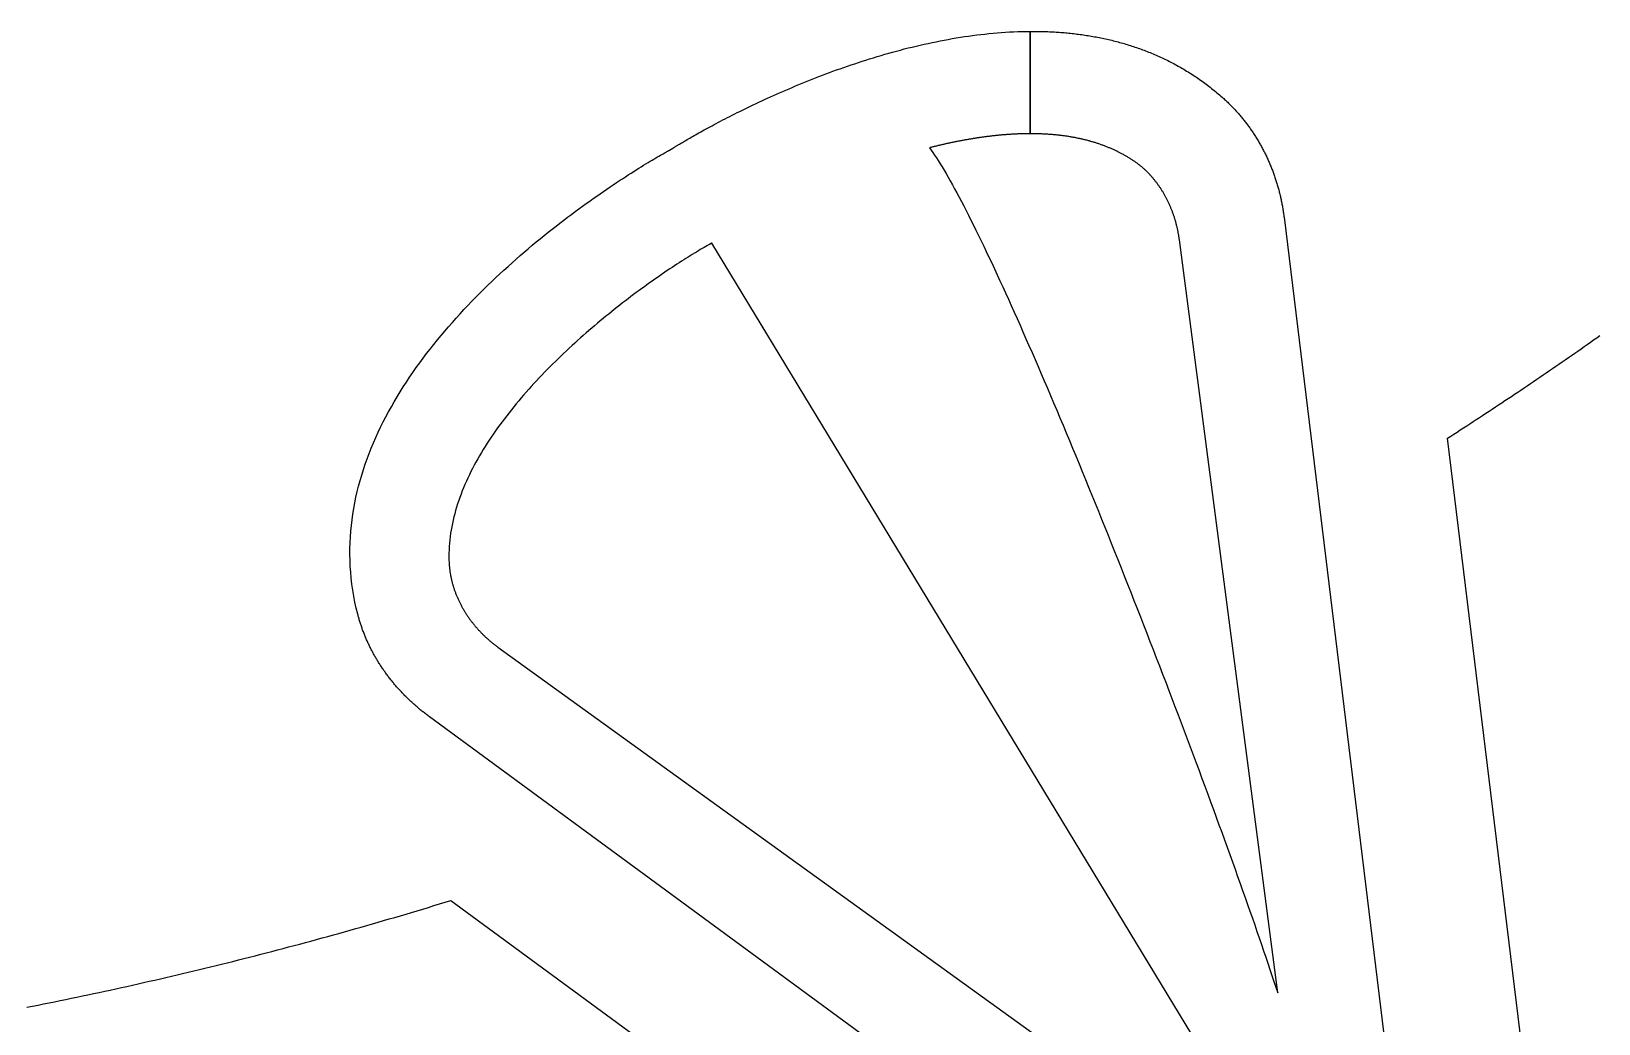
# Model space of a CAD drawing. Extents: x 5 to 105, y 2 to 136.
# Drawn here: x 62.43 to 77.66, y 12.32 to 21.96 of the extents above; entities that cross this region are included whole.
import ezdxf

# ---------------------------------------------------------------- set-up
doc = ezdxf.new("R2010")
doc.units = 0
doc.layers.get('0').update_dxf_attribs({"linetype": 'CONTINUOUS'})

msp = doc.modelspace()

# ---------------------------------------------------------------- linework, layer by layer
at = {"color": 7}
for points in [[(72.1338, 21.9584), (72.1338, 20.9639)], [(72.1338, 20.9639), (72.1338, 21.9584)], [(74.6005, 20.1521), (76.0691, 8.1224), (66.2986, 15.2993)], [(66.9629, 15.9766), (74.8443, 10.2889), (74.8373, 10.3441), (69.0414, 19.9012)], [(69.0344, 19.8972), (69.0344, 19.897)], [(74.54, 12.6171), (73.5843, 19.9318)], [(77.5604, 6.77), (76.1887, 18.0059)], [(66.5053, 13.5145), (76.5177, 6.16)]]:
    msp.add_lwpolyline(points, dxfattribs=at)
for points in [[(68.6679, 20.8263, 0), (68.6688, 20.8269, 0), (68.6704, 20.8278, 0), (68.6725, 20.8292, 0), (68.6753, 20.831, 0), (68.6787, 20.8331, 0), (68.6828, 20.8356, 0), (68.6874, 20.8385, 0), (68.6927, 20.8417, 0), (68.6985, 20.8453, 0), (68.705, 20.8492, 0), (68.712, 20.8535, 0), (68.7196, 20.8581, 0), (68.7278, 20.863, 0), (68.7366, 20.8683, 0), (68.7459, 20.8739, 0), (68.7559, 20.8798, 0), (68.7663, 20.886, 0), (68.7773, 20.8924, 0), (68.7889, 20.8992, 0), (68.801, 20.9063, 0), (68.8137, 20.9136, 0), (68.8269, 20.9213, 0), (68.8406, 20.9291, 0), (68.8548, 20.9373, 0), (68.8695, 20.9457, 0), (68.8848, 20.9543, 0), (68.9006, 20.9632, 0), (68.9168, 20.9723, 0), (68.9336, 20.9816, 0), (68.9508, 20.9912, 0), (68.9686, 21.0009, 0), (68.9868, 21.0109, 0), (69.0055, 21.0211, 0), (69.0247, 21.0315, 0), (69.0443, 21.042, 0), (69.0644, 21.0528, 0), (69.0849, 21.0637, 0), (69.1059, 21.0748, 0), (69.1273, 21.086, 0), (69.1492, 21.0974, 0), (69.1715, 21.109, 0), (69.1942, 21.1207, 0), (69.2174, 21.1325, 0), (69.241, 21.1444, 0), (69.2649, 21.1565, 0), (69.2893, 21.1687, 0), (69.3141, 21.1811, 0), (69.3393, 21.1935, 0), (69.3649, 21.206, 0), (69.3908, 21.2186, 0), (69.4172, 21.2313, 0), (69.4439, 21.2441, 0), (69.471, 21.2569, 0), (69.4984, 21.2698, 0), (69.5263, 21.2828, 0), (69.5544, 21.2958, 0), (69.5829, 21.3089, 0), (69.6118, 21.322, 0), (69.641, 21.3352, 0), (69.6705, 21.3483, 0), (69.7004, 21.3615, 0), (69.7306, 21.3748, 0), (69.7611, 21.388, 0), (69.7919, 21.4012, 0), (69.823, 21.4144, 0), (69.8544, 21.4276, 0), (69.8861, 21.4408, 0), (69.9182, 21.454, 0), (69.9504, 21.4671, 0), (69.983, 21.4802, 0), (70.0159, 21.4933, 0), (70.049, 21.5063, 0), (70.0824, 21.5192, 0), (70.116, 21.5321, 0), (70.1499, 21.545, 0), (70.1841, 21.5577, 0), (70.2185, 21.5704, 0), (70.2531, 21.583, 0), (70.288, 21.5954, 0), (70.3231, 21.6078, 0), (70.3584, 21.6201, 0), (70.3939, 21.6323, 0), (70.4297, 21.6443, 0), (70.4656, 21.6562, 0), (70.5018, 21.668, 0), (70.5382, 21.6797, 0), (70.5747, 21.6912, 0), (70.6115, 21.7025, 0), (70.6484, 21.7137, 0), (70.6855, 21.7247, 0), (70.7227, 21.7356, 0), (70.7602, 21.7463, 0), (70.7977, 21.7568, 0), (70.8355, 21.7671, 0), (70.8734, 21.7772, 0), (70.9114, 21.7871, 0), (70.9496, 21.7968, 0), (70.9879, 21.8063, 0), (71.0264, 21.8155, 0), (71.0649, 21.8245, 0), (71.1036, 21.8333, 0), (71.1424, 21.8419, 0), (71.1813, 21.8502, 0), (71.2203, 21.8582, 0), (71.2594, 21.866, 0), (71.2986, 21.8735, 0), (71.3379, 21.8808, 0), (71.3773, 21.8878, 0), (71.4167, 21.8944, 0), (71.4562, 21.9008, 0), (71.4958, 21.9069, 0), (71.5355, 21.9127, 0), (71.5752, 21.9182, 0), (71.6149, 21.9233, 0), (71.6547, 21.9282, 0), (71.6945, 21.9327, 0), (71.7344, 21.9368, 0), (71.7743, 21.9406, 0), (71.8142, 21.9441, 0), (71.8541, 21.9472, 0), (71.8941, 21.9499, 0), (71.9341, 21.9523, 0), (71.974, 21.9543, 0), (72.014, 21.9559, 0), (72.0539, 21.9572, 0), (72.0939, 21.958, 0), (72.1338, 21.9584, 0)], [(72.1338, 21.9584, 0), (72.1496, 21.9585, 0), (72.1654, 21.9585, 0), (72.1812, 21.9584, 0), (72.1969, 21.9583, 0), (72.2127, 21.9581, 0), (72.2285, 21.9578, 0), (72.2443, 21.9575, 0), (72.26, 21.9571, 0), (72.2758, 21.9566, 0), (72.2915, 21.9561, 0), (72.3073, 21.9555, 0), (72.323, 21.9548, 0), (72.3387, 21.9541, 0), (72.3544, 21.9533, 0), (72.3701, 21.9524, 0), (72.3858, 21.9515, 0), (72.4015, 21.9505, 0), (72.4172, 21.9494, 0), (72.4329, 21.9482, 0), (72.4485, 21.947, 0), (72.4642, 21.9457, 0), (72.4798, 21.9443, 0), (72.4955, 21.9429, 0), (72.5111, 21.9413, 0), (72.5267, 21.9397, 0), (72.5423, 21.9381, 0), (72.5579, 21.9363, 0), (72.5735, 21.9345, 0), (72.589, 21.9326, 0), (72.6046, 21.9307, 0), (72.6201, 21.9286, 0), (72.6356, 21.9265, 0), (72.6511, 21.9243, 0), (72.6666, 21.922, 0), (72.6821, 21.9197, 0), (72.6975, 21.9173, 0), (72.713, 21.9147, 0), (72.7284, 21.9122, 0), (72.7438, 21.9095, 0), (72.7592, 21.9068, 0), (72.7746, 21.9039, 0), (72.79, 21.901, 0), (72.8053, 21.898, 0), (72.8207, 21.895, 0), (72.836, 21.8918, 0), (72.8513, 21.8886, 0), (72.8665, 21.8853, 0), (72.8818, 21.8819, 0), (72.897, 21.8784, 0), (72.9123, 21.8749, 0), (72.9275, 21.8712, 0), (72.9426, 21.8675, 0), (72.9578, 21.8637, 0), (72.9729, 21.8598, 0), (72.988, 21.8558, 0), (73.0031, 21.8517, 0), (73.0182, 21.8476, 0), (73.0333, 21.8433, 0), (73.0483, 21.839, 0), (73.0633, 21.8346, 0), (73.0783, 21.8301, 0), (73.0932, 21.8255, 0), (73.1082, 21.8208, 0), (73.1231, 21.816, 0), (73.138, 21.8111, 0), (73.1528, 21.8062, 0), (73.1676, 21.8012, 0), (73.1825, 21.796, 0), (73.1972, 21.7908, 0), (73.212, 21.7855, 0), (73.2267, 21.7801, 0), (73.2414, 21.7746, 0), (73.2561, 21.769, 0), (73.2708, 21.7633, 0), (73.2854, 21.7575, 0), (73.3, 21.7517, 0), (73.3146, 21.7457, 0), (73.3291, 21.7396, 0), (73.3436, 21.7335, 0), (73.3581, 21.7272, 0), (73.3725, 21.7209, 0), (73.387, 21.7144, 0), (73.4013, 21.7079, 0), (73.4157, 21.7013, 0), (73.43, 21.6945, 0), (73.4443, 21.6877, 0), (73.4586, 21.6808, 0), (73.4728, 21.6737, 0), (73.487, 21.6666, 0), (73.5012, 21.6594, 0), (73.5153, 21.6521, 0), (73.5294, 21.6446, 0), (73.5435, 21.6371, 0), (73.5575, 21.6295, 0), (73.5715, 21.6217, 0), (73.5855, 21.6139, 0), (73.5994, 21.606, 0), (73.6133, 21.5979, 0), (73.6272, 21.5898, 0), (73.641, 21.5816, 0), (73.6548, 21.5732, 0), (73.6686, 21.5648, 0), (73.6823, 21.5562, 0), (73.696, 21.5476, 0), (73.7096, 21.5388, 0), (73.7232, 21.5299, 0), (73.7368, 21.5209, 0), (73.7503, 21.5119, 0), (73.7638, 21.5027, 0), (73.7773, 21.4934, 0), (73.7907, 21.484, 0), (73.804, 21.4744, 0), (73.8174, 21.4648, 0), (73.8307, 21.4551, 0), (73.8439, 21.4453, 0), (73.8571, 21.4353, 0), (73.8703, 21.4252, 0), (73.8834, 21.4151, 0), (73.8965, 21.4048, 0), (73.9095, 21.3944, 0), (73.9225, 21.3839, 0), (73.9355, 21.3733, 0), (73.9484, 21.3625, 0), (73.9613, 21.3517, 0), (73.9741, 21.3407, 0), (73.9869, 21.3297, 0), (73.9996, 21.3185, 0)], [(73.9996, 21.3185, 0), (74.0074, 21.3115, 0), (74.0152, 21.3046, 0), (74.0229, 21.2975, 0), (74.0306, 21.2904, 0), (74.0382, 21.2833, 0), (74.0458, 21.2761, 0), (74.0533, 21.2689, 0), (74.0608, 21.2617, 0), (74.0683, 21.2544, 0), (74.0757, 21.247, 0), (74.0831, 21.2396, 0), (74.0904, 21.2322, 0), (74.0976, 21.2247, 0), (74.1049, 21.2172, 0), (74.112, 21.2097, 0), (74.1192, 21.2021, 0), (74.1263, 21.1944, 0), (74.1333, 21.1868, 0), (74.1403, 21.1791, 0), (74.1473, 21.1713, 0), (74.1542, 21.1635, 0), (74.161, 21.1556, 0), (74.1678, 21.1478, 0), (74.1746, 21.1398, 0), (74.1813, 21.1319, 0), (74.188, 21.1239, 0), (74.1946, 21.1158, 0), (74.2012, 21.1078, 0), (74.2077, 21.0996, 0), (74.2142, 21.0915, 0), (74.2206, 21.0833, 0), (74.227, 21.0751, 0), (74.2334, 21.0668, 0), (74.2397, 21.0585, 0), (74.2459, 21.0501, 0), (74.2521, 21.0418, 0), (74.2583, 21.0333, 0), (74.2644, 21.0249, 0), (74.2704, 21.0164, 0), (74.2764, 21.0079, 0), (74.2824, 20.9993, 0), (74.2883, 20.9907, 0), (74.2941, 20.9821, 0), (74.3, 20.9734, 0), (74.3057, 20.9647, 0), (74.3114, 20.9559, 0), (74.3171, 20.9472, 0), (74.3227, 20.9383, 0), (74.3283, 20.9295, 0), (74.3338, 20.9206, 0), (74.3392, 20.9117, 0), (74.3447, 20.9027, 0), (74.35, 20.8938, 0), (74.3553, 20.8848, 0), (74.3606, 20.8757, 0), (74.3658, 20.8666, 0), (74.371, 20.8575, 0), (74.3761, 20.8484, 0), (74.3812, 20.8392, 0), (74.3862, 20.83, 0), (74.3911, 20.8207, 0), (74.396, 20.8115, 0), (74.4009, 20.8022, 0), (74.4057, 20.7928, 0), (74.4105, 20.7835, 0), (74.4152, 20.7741, 0), (74.4198, 20.7646, 0), (74.4244, 20.7552, 0), (74.429, 20.7457, 0), (74.4335, 20.7362, 0), (74.4379, 20.7266, 0), (74.4423, 20.7171, 0), (74.4467, 20.7075, 0), (74.451, 20.6978, 0), (74.4552, 20.6882, 0), (74.4594, 20.6785, 0), (74.4635, 20.6688, 0), (74.4676, 20.659, 0), (74.4716, 20.6492, 0), (74.4756, 20.6394, 0), (74.4795, 20.6296, 0), (74.4834, 20.6198, 0), (74.4872, 20.6099, 0), (74.491, 20.6, 0), (74.4947, 20.59, 0), (74.4983, 20.5801, 0), (74.5019, 20.5701, 0), (74.5055, 20.5601, 0), (74.509, 20.5501, 0), (74.5124, 20.54, 0), (74.5158, 20.5299, 0), (74.5191, 20.5198, 0), (74.5224, 20.5097, 0), (74.5256, 20.4995, 0), (74.5288, 20.4893, 0), (74.5319, 20.4791, 0), (74.535, 20.4689, 0), (74.538, 20.4586, 0), (74.5409, 20.4484, 0), (74.5438, 20.4381, 0), (74.5466, 20.4277, 0), (74.5494, 20.4174, 0), (74.5521, 20.407, 0), (74.5548, 20.3966, 0), (74.5574, 20.3862, 0), (74.56, 20.3758, 0), (74.5625, 20.3653, 0), (74.5649, 20.3549, 0), (74.5673, 20.3444, 0), (74.5696, 20.3338, 0), (74.5719, 20.3233, 0), (74.5741, 20.3128, 0), (74.5763, 20.3022, 0), (74.5784, 20.2916, 0), (74.5804, 20.281, 0), (74.5824, 20.2703, 0), (74.5844, 20.2597, 0), (74.5862, 20.249, 0), (74.5881, 20.2383, 0), (74.5898, 20.2276, 0), (74.5915, 20.2169, 0), (74.5932, 20.2061, 0), (74.5948, 20.1954, 0), (74.5963, 20.1846, 0), (74.5978, 20.1738, 0), (74.5992, 20.163, 0), (74.6005, 20.1521, 0)], [(72.1338, 20.9639, 0), (72.1263, 20.9639, 0), (72.1187, 20.9639, 0), (72.1112, 20.9638, 0), (72.1036, 20.9637, 0), (72.0961, 20.9637, 0), (72.0885, 20.9635, 0), (72.081, 20.9634, 0), (72.0734, 20.9633, 0), (72.0658, 20.9631, 0), (72.0583, 20.9629, 0), (72.0507, 20.9627, 0), (72.0431, 20.9625, 0), (72.0355, 20.9622, 0), (72.0279, 20.962, 0), (72.0203, 20.9617, 0), (72.0127, 20.9614, 0), (72.0051, 20.9611, 0), (71.9975, 20.9607, 0), (71.9899, 20.9604, 0), (71.9822, 20.96, 0), (71.9746, 20.9596, 0), (71.967, 20.9592, 0), (71.9593, 20.9587, 0), (71.9517, 20.9583, 0), (71.9441, 20.9578, 0), (71.9364, 20.9573, 0), (71.9288, 20.9568, 0), (71.9211, 20.9563, 0), (71.9135, 20.9558, 0), (71.9058, 20.9552, 0), (71.8981, 20.9546, 0), (71.8905, 20.954, 0), (71.8828, 20.9534, 0), (71.8751, 20.9528, 0), (71.8675, 20.9521, 0), (71.8598, 20.9515, 0), (71.8521, 20.9508, 0), (71.8444, 20.9501, 0), (71.8367, 20.9494, 0), (71.829, 20.9486, 0), (71.8213, 20.9479, 0), (71.8136, 20.9471, 0), (71.8059, 20.9463, 0), (71.7982, 20.9455, 0), (71.7905, 20.9447, 0), (71.7828, 20.9439, 0), (71.7751, 20.943, 0), (71.7674, 20.9421, 0), (71.7597, 20.9412, 0), (71.752, 20.9403, 0), (71.7443, 20.9394, 0), (71.7365, 20.9385, 0), (71.7288, 20.9375, 0), (71.7211, 20.9366, 0), (71.7134, 20.9356, 0), (71.7056, 20.9346, 0), (71.6979, 20.9336, 0), (71.6902, 20.9325, 0), (71.6824, 20.9315, 0), (71.6747, 20.9304, 0), (71.667, 20.9293, 0), (71.6592, 20.9283, 0), (71.6515, 20.9271, 0), (71.6438, 20.926, 0), (71.636, 20.9249, 0), (71.6283, 20.9237, 0), (71.6205, 20.9225, 0), (71.6128, 20.9214, 0), (71.605, 20.9202, 0), (71.5973, 20.9189, 0), (71.5896, 20.9177, 0), (71.5818, 20.9165, 0), (71.5741, 20.9152, 0), (71.5663, 20.9139, 0), (71.5586, 20.9126, 0), (71.5508, 20.9113, 0), (71.5431, 20.91, 0), (71.5353, 20.9087, 0), (71.5276, 20.9073, 0), (71.5198, 20.906, 0), (71.5121, 20.9046, 0), (71.5043, 20.9032, 0), (71.4966, 20.9018, 0), (71.4888, 20.9004, 0), (71.4811, 20.899, 0), (71.4733, 20.8975, 0), (71.4656, 20.8961, 0), (71.4578, 20.8946, 0), (71.4501, 20.8931, 0), (71.4423, 20.8916, 0), (71.4346, 20.8901, 0), (71.4268, 20.8886, 0), (71.4191, 20.887, 0), (71.4113, 20.8855, 0), (71.4036, 20.8839, 0), (71.3959, 20.8823, 0), (71.3881, 20.8807, 0), (71.3804, 20.8791, 0), (71.3726, 20.8775, 0), (71.3649, 20.8759, 0), (71.3572, 20.8742, 0), (71.3494, 20.8726, 0), (71.3417, 20.8709, 0), (71.3339, 20.8692, 0), (71.3262, 20.8675, 0), (71.3185, 20.8658, 0), (71.3108, 20.8641, 0), (71.303, 20.8624, 0), (71.2953, 20.8607, 0), (71.2876, 20.8589, 0), (71.2799, 20.8571, 0), (71.2721, 20.8554, 0), (71.2644, 20.8536, 0), (71.2567, 20.8518, 0), (71.249, 20.85, 0), (71.2413, 20.8481, 0), (71.2336, 20.8463, 0), (71.2259, 20.8445, 0), (71.2182, 20.8426, 0), (71.2105, 20.8407, 0), (71.2028, 20.8389, 0), (71.1951, 20.837, 0), (71.1874, 20.8351, 0), (71.1797, 20.8332, 0), (71.172, 20.8312, 0), (71.1643, 20.8293, 0), (71.1566, 20.8274, 0)], [(73.1512, 20.6925, 0), (73.1448, 20.6968, 0), (73.1385, 20.701, 0), (73.1321, 20.7052, 0), (73.1256, 20.7094, 0), (73.1192, 20.7136, 0), (73.1127, 20.7177, 0), (73.1062, 20.7218, 0), (73.0997, 20.7259, 0), (73.0931, 20.7299, 0), (73.0865, 20.7339, 0), (73.0799, 20.7378, 0), (73.0733, 20.7417, 0), (73.0666, 20.7456, 0), (73.06, 20.7494, 0), (73.0533, 20.7532, 0), (73.0465, 20.757, 0), (73.0398, 20.7608, 0), (73.033, 20.7645, 0), (73.0262, 20.7681, 0), (73.0194, 20.7718, 0), (73.0125, 20.7754, 0), (73.0057, 20.7789, 0), (72.9988, 20.7825, 0), (72.9918, 20.786, 0), (72.9849, 20.7894, 0), (72.9779, 20.7929, 0), (72.9709, 20.7963, 0), (72.9639, 20.7996, 0), (72.9568, 20.8029, 0), (72.9498, 20.8062, 0), (72.9427, 20.8095, 0), (72.9355, 20.8127, 0), (72.9284, 20.8159, 0), (72.9212, 20.819, 0), (72.914, 20.8222, 0), (72.9068, 20.8253, 0), (72.8995, 20.8283, 0), (72.8922, 20.8313, 0), (72.8849, 20.8343, 0), (72.8776, 20.8372, 0), (72.8702, 20.8402, 0), (72.8629, 20.843, 0), (72.8554, 20.8459, 0), (72.848, 20.8487, 0), (72.8405, 20.8515, 0), (72.833, 20.8542, 0), (72.8255, 20.8569, 0), (72.818, 20.8596, 0), (72.8104, 20.8622, 0), (72.8028, 20.8648, 0), (72.7952, 20.8674, 0), (72.7875, 20.8699, 0), (72.7799, 20.8724, 0), (72.7722, 20.8749, 0), (72.7644, 20.8773, 0), (72.7567, 20.8797, 0), (72.7489, 20.8821, 0), (72.7411, 20.8844, 0), (72.7332, 20.8867, 0), (72.7254, 20.889, 0), (72.7175, 20.8912, 0), (72.7096, 20.8934, 0), (72.7016, 20.8956, 0), (72.6936, 20.8977, 0), (72.6856, 20.8998, 0), (72.6776, 20.9019, 0), (72.6696, 20.9039, 0), (72.6615, 20.9059, 0), (72.6534, 20.9078, 0), (72.6452, 20.9098, 0), (72.6371, 20.9117, 0), (72.6289, 20.9135, 0), (72.6206, 20.9153, 0), (72.6124, 20.9171, 0), (72.6041, 20.9189, 0), (72.5958, 20.9206, 0), (72.5875, 20.9223, 0), (72.5791, 20.9239, 0), (72.5707, 20.9256, 0), (72.5623, 20.9271, 0), (72.5538, 20.9287, 0), (72.5454, 20.9302, 0), (72.5369, 20.9317, 0), (72.5283, 20.9332, 0), (72.5198, 20.9346, 0), (72.5112, 20.936, 0), (72.5026, 20.9373, 0), (72.4939, 20.9386, 0), (72.4852, 20.9399, 0), (72.4765, 20.9412, 0), (72.4678, 20.9424, 0), (72.4591, 20.9436, 0), (72.4503, 20.9447, 0), (72.4414, 20.9458, 0), (72.4326, 20.9469, 0), (72.4237, 20.9479, 0), (72.4148, 20.949, 0), (72.4059, 20.9499, 0), (72.3969, 20.9509, 0), (72.3879, 20.9518, 0), (72.3789, 20.9527, 0), (72.3698, 20.9535, 0), (72.3608, 20.9543, 0), (72.3516, 20.9551, 0), (72.3425, 20.9559, 0), (72.3333, 20.9566, 0), (72.3241, 20.9573, 0), (72.3149, 20.9579, 0), (72.3056, 20.9585, 0), (72.2963, 20.9591, 0), (72.287, 20.9597, 0), (72.2777, 20.9602, 0), (72.2683, 20.9607, 0), (72.2589, 20.9611, 0), (72.2494, 20.9615, 0), (72.24, 20.9619, 0), (72.2305, 20.9622, 0), (72.2209, 20.9626, 0), (72.2114, 20.9628, 0), (72.2018, 20.9631, 0), (72.1922, 20.9633, 0), (72.1825, 20.9635, 0), (72.1728, 20.9636, 0), (72.1631, 20.9638, 0), (72.1534, 20.9638, 0), (72.1436, 20.9639, 0), (72.1338, 20.9639, 0)], [(65.6023, 16.2962, 0), (65.588, 16.3552, 0), (65.5752, 16.4141, 0), (65.564, 16.4727, 0), (65.5542, 16.531, 0), (65.546, 16.5892, 0), (65.5392, 16.6472, 0), (65.5338, 16.7049, 0), (65.5299, 16.7624, 0), (65.5273, 16.8197, 0), (65.5262, 16.8767, 0), (65.5263, 16.9335, 0), (65.5278, 16.99, 0), (65.5306, 17.0463, 0), (65.5347, 17.1023, 0), (65.54, 17.1581, 0), (65.5465, 17.2136, 0), (65.5543, 17.2689, 0), (65.5632, 17.3238, 0), (65.5734, 17.3785, 0), (65.5846, 17.433, 0), (65.597, 17.4871, 0), (65.6105, 17.541, 0), (65.625, 17.5946, 0), (65.6406, 17.6478, 0), (65.6572, 17.7008, 0), (65.6748, 17.7535, 0), (65.6935, 17.8058, 0), (65.713, 17.8579, 0), (65.7335, 17.9096, 0), (65.7549, 17.9611, 0), (65.7773, 18.0122, 0), (65.8004, 18.063, 0), (65.8245, 18.1134, 0), (65.8493, 18.1635, 0), (65.875, 18.2133, 0), (65.9014, 18.2627, 0), (65.9286, 18.3118, 0), (65.9565, 18.3605, 0), (65.9851, 18.4089, 0), (66.0145, 18.4569, 0), (66.0444, 18.5046, 0), (66.0751, 18.5518, 0), (66.1063, 18.5988, 0), (66.1382, 18.6453, 0), (66.1706, 18.6915, 0), (66.2035, 18.7372, 0), (66.237, 18.7826, 0), (66.271, 18.8276, 0), (66.3055, 18.8722, 0), (66.3405, 18.9164, 0), (66.3759, 18.9602, 0), (66.4117, 19.0036, 0), (66.4479, 19.0466, 0), (66.4844, 19.0892, 0), (66.5213, 19.1313, 0), (66.5586, 19.173, 0), (66.5961, 19.2143, 0), (66.6339, 19.2552, 0), (66.672, 19.2956, 0), (66.7103, 19.3356, 0), (66.7488, 19.3751, 0), (66.7875, 19.4142, 0), (66.8264, 19.4528, 0), (66.8654, 19.491, 0), (66.9045, 19.5287, 0), (66.9438, 19.566, 0), (66.9831, 19.6028, 0), (67.0225, 19.6391, 0), (67.0618, 19.6749, 0), (67.1012, 19.7103, 0), (67.1406, 19.7451, 0), (67.18, 19.7795, 0), (67.2192, 19.8134, 0), (67.2584, 19.8468, 0), (67.2975, 19.8797, 0), (67.3365, 19.9121, 0), (67.3753, 19.944, 0), (67.4139, 19.9753, 0), (67.4524, 20.0062, 0), (67.4906, 20.0365, 0), (67.5286, 20.0663, 0), (67.5663, 20.0956, 0), (67.6037, 20.1243, 0), (67.6408, 20.1525, 0), (67.6776, 20.1802, 0), (67.714, 20.2073, 0), (67.7501, 20.2338, 0), (67.7857, 20.2598, 0), (67.8209, 20.2853, 0), (67.8557, 20.3102, 0), (67.89, 20.3345, 0), (67.9238, 20.3582, 0), (67.9571, 20.3814, 0), (67.9899, 20.404, 0), (68.0221, 20.426, 0), (68.0537, 20.4475, 0), (68.0847, 20.4683, 0), (68.1151, 20.4885, 0), (68.1448, 20.5082, 0), (68.1739, 20.5272, 0), (68.2022, 20.5457, 0), (68.2299, 20.5635, 0), (68.2568, 20.5807, 0), (68.2829, 20.5973, 0), (68.3083, 20.6133, 0), (68.3328, 20.6286, 0), (68.3565, 20.6433, 0), (68.3793, 20.6574, 0), (68.4013, 20.6708, 0), (68.4224, 20.6836, 0), (68.4425, 20.6958, 0), (68.4617, 20.7073, 0), (68.48, 20.7181, 0), (68.4972, 20.7283, 0), (68.5134, 20.7378, 0), (68.5286, 20.7467, 0), (68.5428, 20.7548, 0), (68.5558, 20.7623, 0), (68.5678, 20.7692, 0), (68.5786, 20.7753, 0), (68.5882, 20.7808, 0), (68.5967, 20.7855, 0), (68.604, 20.7896, 0), (68.6101, 20.793, 0), (68.615, 20.7956, 0), (68.6185, 20.7976, 0), (68.6208, 20.7988, 0)], [(68.6208, 20.7988, 0), (68.6212, 20.799, 0), (68.6216, 20.7992, 0), (68.622, 20.7994, 0), (68.6224, 20.7997, 0), (68.6227, 20.7999, 0), (68.6231, 20.8001, 0), (68.6235, 20.8003, 0), (68.6239, 20.8005, 0), (68.6242, 20.8007, 0), (68.6246, 20.8009, 0), (68.625, 20.8011, 0), (68.6254, 20.8014, 0), (68.6258, 20.8016, 0), (68.6261, 20.8018, 0), (68.6265, 20.802, 0), (68.6269, 20.8022, 0), (68.6273, 20.8024, 0), (68.6277, 20.8026, 0), (68.628, 20.8028, 0), (68.6284, 20.803, 0), (68.6288, 20.8033, 0), (68.6292, 20.8035, 0), (68.6295, 20.8037, 0), (68.6299, 20.8039, 0), (68.6303, 20.8041, 0), (68.6307, 20.8043, 0), (68.6311, 20.8045, 0), (68.6314, 20.8047, 0), (68.6318, 20.8049, 0), (68.6322, 20.8052, 0), (68.6326, 20.8054, 0), (68.6329, 20.8056, 0), (68.6333, 20.8058, 0), (68.6337, 20.806, 0), (68.6341, 20.8062, 0), (68.6344, 20.8064, 0), (68.6348, 20.8066, 0), (68.6352, 20.8068, 0), (68.6356, 20.8071, 0), (68.6359, 20.8073, 0), (68.6363, 20.8075, 0), (68.6367, 20.8077, 0), (68.6371, 20.8079, 0), (68.6374, 20.8081, 0), (68.6378, 20.8083, 0), (68.6382, 20.8085, 0), (68.6386, 20.8087, 0), (68.6389, 20.809, 0), (68.6393, 20.8092, 0), (68.6397, 20.8094, 0), (68.6401, 20.8096, 0), (68.6404, 20.8098, 0), (68.6408, 20.81, 0), (68.6412, 20.8102, 0), (68.6416, 20.8104, 0), (68.6419, 20.8107, 0), (68.6423, 20.8109, 0), (68.6427, 20.8111, 0), (68.643, 20.8113, 0), (68.6434, 20.8115, 0), (68.6438, 20.8117, 0), (68.6442, 20.8119, 0), (68.6445, 20.8122, 0), (68.6449, 20.8124, 0), (68.6453, 20.8126, 0), (68.6456, 20.8128, 0), (68.646, 20.813, 0), (68.6464, 20.8132, 0), (68.6468, 20.8134, 0), (68.6471, 20.8137, 0), (68.6475, 20.8139, 0), (68.6479, 20.8141, 0), (68.6482, 20.8143, 0), (68.6486, 20.8145, 0), (68.649, 20.8147, 0), (68.6493, 20.8149, 0), (68.6497, 20.8152, 0), (68.6501, 20.8154, 0), (68.6505, 20.8156, 0), (68.6508, 20.8158, 0), (68.6512, 20.816, 0), (68.6516, 20.8162, 0), (68.6519, 20.8165, 0), (68.6523, 20.8167, 0), (68.6527, 20.8169, 0), (68.653, 20.8171, 0), (68.6534, 20.8173, 0), (68.6538, 20.8176, 0), (68.6541, 20.8178, 0), (68.6545, 20.818, 0), (68.6549, 20.8182, 0), (68.6552, 20.8184, 0), (68.6556, 20.8186, 0), (68.656, 20.8189, 0), (68.6563, 20.8191, 0), (68.6567, 20.8193, 0), (68.6571, 20.8195, 0), (68.6574, 20.8198, 0), (68.6578, 20.82, 0), (68.6582, 20.8202, 0), (68.6585, 20.8204, 0), (68.6589, 20.8206, 0), (68.6593, 20.8209, 0), (68.6596, 20.8211, 0), (68.66, 20.8213, 0), (68.6603, 20.8215, 0), (68.6607, 20.8218, 0), (68.6611, 20.822, 0), (68.6614, 20.8222, 0), (68.6618, 20.8224, 0), (68.6622, 20.8227, 0), (68.6625, 20.8229, 0), (68.6629, 20.8231, 0), (68.6632, 20.8233, 0), (68.6636, 20.8236, 0), (68.664, 20.8238, 0), (68.6643, 20.824, 0), (68.6647, 20.8242, 0), (68.6651, 20.8245, 0), (68.6654, 20.8247, 0), (68.6658, 20.8249, 0), (68.6661, 20.8252, 0), (68.6665, 20.8254, 0), (68.6669, 20.8256, 0), (68.6672, 20.8258, 0), (68.6676, 20.8261, 0), (68.6679, 20.8263, 0)], [(71.1566, 20.8273, 0), (71.1727, 20.8053, 0), (71.1893, 20.7817, 0), (71.2064, 20.7566, 0), (71.2239, 20.7301, 0), (71.2418, 20.7022, 0), (71.2602, 20.6728, 0), (71.279, 20.6421, 0), (71.2982, 20.6099, 0), (71.3178, 20.5765, 0), (71.3379, 20.5416, 0), (71.3583, 20.5055, 0), (71.3792, 20.468, 0), (71.4004, 20.4293, 0), (71.422, 20.3893, 0), (71.444, 20.3481, 0), (71.4664, 20.3057, 0), (71.4891, 20.262, 0), (71.5121, 20.2172, 0), (71.5355, 20.1712, 0), (71.5593, 20.1241, 0), (71.5833, 20.0759, 0), (71.6077, 20.0265, 0), (71.6324, 19.9761, 0), (71.6575, 19.9246, 0), (71.6828, 19.8721, 0), (71.7084, 19.8185, 0), (71.7343, 19.764, 0), (71.7605, 19.7084, 0), (71.7869, 19.6519, 0), (71.8136, 19.5945, 0), (71.8406, 19.5361, 0), (71.8678, 19.4768, 0), (71.8953, 19.4166, 0), (71.923, 19.3556, 0), (71.9509, 19.2937, 0), (71.9791, 19.231, 0), (72.0074, 19.1675, 0), (72.036, 19.1032, 0), (72.0648, 19.0382, 0), (72.0938, 18.9723, 0), (72.1229, 18.9058, 0), (72.1523, 18.8385, 0), (72.1818, 18.7706, 0), (72.2114, 18.702, 0), (72.2413, 18.6327, 0), (72.2712, 18.5629, 0), (72.3014, 18.4924, 0), (72.3316, 18.4213, 0), (72.362, 18.3496, 0), (72.3925, 18.2774, 0), (72.4231, 18.2047, 0), (72.4539, 18.1314, 0), (72.4847, 18.0577, 0), (72.5156, 17.9835, 0), (72.5466, 17.9088, 0), (72.5777, 17.8337, 0), (72.6089, 17.7582, 0), (72.6401, 17.6823, 0), (72.6714, 17.606, 0), (72.7027, 17.5293, 0), (72.7341, 17.4524, 0), (72.7655, 17.3751, 0), (72.797, 17.2975, 0), (72.8284, 17.2196, 0), (72.8599, 17.1415, 0), (72.8914, 17.0631, 0), (72.9228, 16.9846, 0), (72.9543, 16.9058, 0), (72.9858, 16.8269, 0), (73.0172, 16.7478, 0), (73.0486, 16.6685, 0), (73.08, 16.5892, 0), (73.1113, 16.5097, 0), (73.1426, 16.4302, 0), (73.1738, 16.3506, 0), (73.205, 16.2709, 0), (73.2361, 16.1913, 0), (73.2671, 16.1116, 0), (73.298, 16.032, 0), (73.3288, 15.9524, 0), (73.3595, 15.8728, 0), (73.3901, 15.7934, 0), (73.4206, 15.714, 0), (73.451, 15.6348, 0), (73.4813, 15.5556, 0), (73.5114, 15.4767, 0), (73.5414, 15.3979, 0), (73.5712, 15.3193, 0), (73.6008, 15.241, 0), (73.6303, 15.1628, 0), (73.6596, 15.0849, 0), (73.6888, 15.0073, 0), (73.7177, 14.93, 0), (73.7465, 14.853, 0), (73.7751, 14.7764, 0), (73.8034, 14.7001, 0), (73.8316, 14.6241, 0), (73.8595, 14.5486, 0), (73.8872, 14.4735, 0), (73.9146, 14.3988, 0), (73.9418, 14.3245, 0), (73.9688, 14.2508, 0), (73.9955, 14.1775, 0), (74.0219, 14.1047, 0), (74.048, 14.0325, 0), (74.0739, 13.9608, 0), (74.0995, 13.8896, 0), (74.1248, 13.8191, 0), (74.1498, 13.7492, 0), (74.1745, 13.6799, 0), (74.1989, 13.6112, 0), (74.2229, 13.5433, 0), (74.2466, 13.476, 0), (74.27, 13.4094, 0), (74.293, 13.3435, 0), (74.3157, 13.2784, 0), (74.338, 13.2141, 0), (74.36, 13.1505, 0), (74.3816, 13.0877, 0), (74.4028, 13.0258, 0), (74.4236, 12.9647, 0), (74.444, 12.9045, 0), (74.464, 12.8452, 0), (74.4836, 12.7867, 0), (74.5028, 12.7292, 0), (74.5216, 12.6727, 0), (74.5399, 12.6171, 0)], [(73.5843, 19.9318, 0), (73.5833, 19.9394, 0), (73.5822, 19.947, 0), (73.5811, 19.9545, 0), (73.58, 19.962, 0), (73.5788, 19.9695, 0), (73.5776, 19.977, 0), (73.5763, 19.9845, 0), (73.575, 19.992, 0), (73.5736, 19.9994, 0), (73.5722, 20.0068, 0), (73.5708, 20.0142, 0), (73.5693, 20.0216, 0), (73.5677, 20.029, 0), (73.5661, 20.0364, 0), (73.5645, 20.0437, 0), (73.5629, 20.0511, 0), (73.5612, 20.0584, 0), (73.5594, 20.0657, 0), (73.5576, 20.0729, 0), (73.5558, 20.0802, 0), (73.5539, 20.0874, 0), (73.552, 20.0947, 0), (73.55, 20.1019, 0), (73.5481, 20.109, 0), (73.546, 20.1162, 0), (73.5439, 20.1233, 0), (73.5418, 20.1305, 0), (73.5397, 20.1376, 0), (73.5375, 20.1446, 0), (73.5352, 20.1517, 0), (73.5329, 20.1587, 0), (73.5306, 20.1657, 0), (73.5283, 20.1727, 0), (73.5259, 20.1797, 0), (73.5234, 20.1866, 0), (73.5209, 20.1936, 0), (73.5184, 20.2005, 0), (73.5159, 20.2073, 0), (73.5133, 20.2142, 0), (73.5106, 20.221, 0), (73.508, 20.2278, 0), (73.5053, 20.2346, 0), (73.5025, 20.2413, 0), (73.4997, 20.2481, 0), (73.4969, 20.2548, 0), (73.494, 20.2615, 0), (73.4911, 20.2681, 0), (73.4882, 20.2747, 0), (73.4852, 20.2813, 0), (73.4822, 20.2879, 0), (73.4792, 20.2945, 0), (73.4761, 20.301, 0), (73.473, 20.3075, 0), (73.4698, 20.3139, 0), (73.4666, 20.3204, 0), (73.4634, 20.3268, 0), (73.4601, 20.3332, 0), (73.4568, 20.3395, 0), (73.4535, 20.3458, 0), (73.4501, 20.3521, 0), (73.4467, 20.3584, 0), (73.4433, 20.3646, 0), (73.4398, 20.3708, 0), (73.4363, 20.377, 0), (73.4327, 20.3831, 0), (73.4291, 20.3892, 0), (73.4255, 20.3953, 0), (73.4219, 20.4014, 0), (73.4182, 20.4074, 0), (73.4144, 20.4133, 0), (73.4107, 20.4193, 0), (73.4069, 20.4252, 0), (73.4031, 20.4311, 0), (73.3992, 20.437, 0), (73.3953, 20.4428, 0), (73.3914, 20.4486, 0), (73.3875, 20.4543, 0), (73.3835, 20.46, 0), (73.3795, 20.4657, 0), (73.3754, 20.4713, 0), (73.3713, 20.477, 0), (73.3672, 20.4825, 0), (73.3631, 20.4881, 0), (73.3589, 20.4936, 0), (73.3547, 20.499, 0), (73.3504, 20.5045, 0), (73.3462, 20.5099, 0), (73.3418, 20.5152, 0), (73.3375, 20.5205, 0), (73.3331, 20.5258, 0), (73.3287, 20.5311, 0), (73.3243, 20.5363, 0), (73.3199, 20.5415, 0), (73.3154, 20.5466, 0), (73.3108, 20.5517, 0), (73.3063, 20.5567, 0), (73.3017, 20.5617, 0), (73.2971, 20.5667, 0), (73.2925, 20.5716, 0), (73.2878, 20.5765, 0), (73.2831, 20.5814, 0), (73.2784, 20.5862, 0), (73.2736, 20.591, 0), (73.2688, 20.5957, 0), (73.264, 20.6004, 0), (73.2592, 20.605, 0), (73.2543, 20.6096, 0), (73.2494, 20.6142, 0), (73.2445, 20.6187, 0), (73.2395, 20.6232, 0), (73.2345, 20.6276, 0), (73.2295, 20.632, 0), (73.2245, 20.6364, 0), (73.2194, 20.6407, 0), (73.2143, 20.6449, 0), (73.2092, 20.6491, 0), (73.2041, 20.6533, 0), (73.1989, 20.6574, 0), (73.1937, 20.6615, 0), (73.1885, 20.6655, 0), (73.1832, 20.6695, 0), (73.178, 20.6735, 0), (73.1727, 20.6774, 0), (73.1673, 20.6812, 0), (73.162, 20.685, 0), (73.1566, 20.6888, 0), (73.1512, 20.6925, 0)], [(69.0344, 19.897, 0), (69.0181, 19.888, 0), (69.0014, 19.8786, 0), (68.9842, 19.8689, 0), (68.9666, 19.8588, 0), (68.9486, 19.8483, 0), (68.9301, 19.8375, 0), (68.9113, 19.8263, 0), (68.892, 19.8147, 0), (68.8724, 19.8029, 0), (68.8523, 19.7906, 0), (68.8319, 19.778, 0), (68.8112, 19.7651, 0), (68.79, 19.7519, 0), (68.7686, 19.7383, 0), (68.7468, 19.7244, 0), (68.7247, 19.7101, 0), (68.7022, 19.6955, 0), (68.6795, 19.6806, 0), (68.6564, 19.6654, 0), (68.6331, 19.6499, 0), (68.6095, 19.634, 0), (68.5857, 19.6179, 0), (68.5615, 19.6014, 0), (68.5372, 19.5847, 0), (68.5126, 19.5676, 0), (68.4877, 19.5502, 0), (68.4627, 19.5326, 0), (68.4374, 19.5146, 0), (68.4119, 19.4964, 0), (68.3863, 19.4778, 0), (68.3604, 19.459, 0), (68.3344, 19.4399, 0), (68.3083, 19.4206, 0), (68.2819, 19.4009, 0), (68.2555, 19.381, 0), (68.2289, 19.3608, 0), (68.2022, 19.3404, 0), (68.1753, 19.3197, 0), (68.1484, 19.2987, 0), (68.1213, 19.2775, 0), (68.0942, 19.256, 0), (68.067, 19.2343, 0), (68.0398, 19.2123, 0), (68.0124, 19.1901, 0), (67.9851, 19.1676, 0), (67.9577, 19.1449, 0), (67.9302, 19.122, 0), (67.9028, 19.0989, 0), (67.8753, 19.0755, 0), (67.8478, 19.0518, 0), (67.8204, 19.028, 0), (67.793, 19.004, 0), (67.7656, 18.9797, 0), (67.7382, 18.9552, 0), (67.7109, 18.9305, 0), (67.6836, 18.9056, 0), (67.6564, 18.8805, 0), (67.6293, 18.8552, 0), (67.6023, 18.8296, 0), (67.5754, 18.8039, 0), (67.5485, 18.778, 0), (67.5218, 18.752, 0), (67.4952, 18.7257, 0), (67.4688, 18.6992, 0), (67.4425, 18.6726, 0), (67.4163, 18.6458, 0), (67.3903, 18.6188, 0), (67.3645, 18.5916, 0), (67.3388, 18.5643, 0), (67.3134, 18.5368, 0), (67.2882, 18.5091, 0), (67.2631, 18.4813, 0), (67.2383, 18.4533, 0), (67.2137, 18.4252, 0), (67.1894, 18.3969, 0), (67.1653, 18.3685, 0), (67.1414, 18.3399, 0), (67.1178, 18.3112, 0), (67.0945, 18.2824, 0), (67.0715, 18.2534, 0), (67.0488, 18.2243, 0), (67.0264, 18.195, 0), (67.0043, 18.1657, 0), (66.9826, 18.1362, 0), (66.9611, 18.1066, 0), (66.94, 18.0768, 0), (66.9193, 18.047, 0), (66.8989, 18.017, 0), (66.8789, 17.987, 0), (66.8593, 17.9568, 0), (66.8401, 17.9265, 0), (66.8213, 17.8962, 0), (66.8028, 17.8657, 0), (66.7848, 17.8351, 0), (66.7673, 17.8045, 0), (66.7502, 17.7738, 0), (66.7335, 17.7429, 0), (66.7173, 17.712, 0), (66.7015, 17.6811, 0), (66.6863, 17.65, 0), (66.6715, 17.6189, 0), (66.6572, 17.5877, 0), (66.6434, 17.5564, 0), (66.6301, 17.5251, 0), (66.6174, 17.4937, 0), (66.6052, 17.4623, 0), (66.5935, 17.4308, 0), (66.5824, 17.3993, 0), (66.5719, 17.3677, 0), (66.5619, 17.3361, 0), (66.5525, 17.3044, 0), (66.5438, 17.2727, 0), (66.5356, 17.2409, 0), (66.528, 17.2091, 0), (66.521, 17.1773, 0), (66.5147, 17.1455, 0), (66.509, 17.1136, 0), (66.504, 17.0817, 0), (66.4996, 17.0498, 0), (66.4959, 17.0179, 0), (66.4928, 16.986, 0), (66.4905, 16.9541, 0), (66.4889, 16.9221, 0), (66.4879, 16.8902, 0), (66.4877, 16.8583, 0), (66.4882, 16.8263, 0), (66.4894, 16.7944, 0)], [(69.0414, 19.9012, 0), (69.0413, 19.9012, 0), (69.0413, 19.9012, 0), (69.0412, 19.9011, 0), (69.0411, 19.9011, 0), (69.0411, 19.9011, 0), (69.041, 19.9011, 0), (69.0409, 19.901, 0), (69.0408, 19.901, 0), (69.0408, 19.901, 0), (69.0407, 19.901, 0), (69.0406, 19.9009, 0), (69.0406, 19.9009, 0), (69.0405, 19.9009, 0), (69.0404, 19.9008, 0), (69.0404, 19.9008, 0), (69.0403, 19.9008, 0), (69.0402, 19.9008, 0), (69.0402, 19.9007, 0), (69.0401, 19.9007, 0), (69.0401, 19.9007, 0), (69.04, 19.9006, 0), (69.0399, 19.9006, 0), (69.0399, 19.9006, 0), (69.0398, 19.9005, 0), (69.0397, 19.9005, 0), (69.0397, 19.9005, 0), (69.0396, 19.9005, 0), (69.0396, 19.9004, 0), (69.0395, 19.9004, 0), (69.0394, 19.9004, 0), (69.0394, 19.9003, 0), (69.0393, 19.9003, 0), (69.0392, 19.9003, 0), (69.0392, 19.9002, 0), (69.0391, 19.9002, 0), (69.0391, 19.9002, 0), (69.039, 19.9001, 0), (69.039, 19.9001, 0), (69.0389, 19.9001, 0), (69.0388, 19.9, 0), (69.0388, 19.9, 0), (69.0387, 19.9, 0), (69.0387, 19.8999, 0), (69.0386, 19.8999, 0), (69.0385, 19.8999, 0), (69.0385, 19.8998, 0), (69.0384, 19.8998, 0), (69.0384, 19.8998, 0), (69.0383, 19.8997, 0), (69.0383, 19.8997, 0), (69.0382, 19.8997, 0), (69.0382, 19.8996, 0), (69.0381, 19.8996, 0), (69.038, 19.8995, 0), (69.038, 19.8995, 0), (69.0379, 19.8995, 0), (69.0379, 19.8994, 0), (69.0378, 19.8994, 0), (69.0378, 19.8994, 0), (69.0377, 19.8993, 0), (69.0377, 19.8993, 0), (69.0376, 19.8993, 0), (69.0376, 19.8992, 0), (69.0375, 19.8992, 0), (69.0374, 19.8992, 0), (69.0374, 19.8991, 0), (69.0373, 19.8991, 0), (69.0373, 19.8991, 0), (69.0372, 19.899, 0), (69.0372, 19.899, 0), (69.0371, 19.8989, 0), (69.0371, 19.8989, 0), (69.037, 19.8989, 0), (69.037, 19.8988, 0), (69.0369, 19.8988, 0), (69.0369, 19.8988, 0), (69.0368, 19.8987, 0), (69.0368, 19.8987, 0), (69.0367, 19.8987, 0), (69.0367, 19.8986, 0), (69.0366, 19.8986, 0), (69.0366, 19.8986, 0), (69.0365, 19.8985, 0), (69.0365, 19.8985, 0), (69.0364, 19.8985, 0), (69.0364, 19.8984, 0), (69.0363, 19.8984, 0), (69.0363, 19.8984, 0), (69.0362, 19.8983, 0), (69.0362, 19.8983, 0), (69.0361, 19.8983, 0), (69.0361, 19.8982, 0), (69.036, 19.8982, 0), (69.036, 19.8982, 0), (69.0359, 19.8981, 0), (69.0359, 19.8981, 0), (69.0358, 19.8981, 0), (69.0358, 19.898, 0), (69.0357, 19.898, 0), (69.0357, 19.898, 0), (69.0356, 19.8979, 0), (69.0356, 19.8979, 0), (69.0355, 19.8979, 0), (69.0355, 19.8978, 0), (69.0354, 19.8978, 0), (69.0354, 19.8978, 0), (69.0354, 19.8977, 0), (69.0353, 19.8977, 0), (69.0353, 19.8977, 0), (69.0352, 19.8977, 0), (69.0352, 19.8976, 0), (69.0351, 19.8976, 0), (69.0351, 19.8976, 0), (69.035, 19.8975, 0), (69.035, 19.8975, 0), (69.0349, 19.8975, 0), (69.0349, 19.8975, 0), (69.0348, 19.8974, 0), (69.0348, 19.8974, 0), (69.0347, 19.8974, 0), (69.0347, 19.8974, 0), (69.0346, 19.8973, 0), (69.0346, 19.8973, 0), (69.0345, 19.8973, 0), (69.0345, 19.8973, 0), (69.0345, 19.8972, 0), (69.0344, 19.8972, 0)], [(76.1887, 18.0059, 0), (76.2198, 18.0258, 0), (76.2509, 18.0458, 0), (76.282, 18.0659, 0), (76.3131, 18.086, 0), (76.3442, 18.1061, 0), (76.3752, 18.1262, 0), (76.4063, 18.1464, 0), (76.4373, 18.1666, 0), (76.4684, 18.1868, 0), (76.4994, 18.2071, 0), (76.5304, 18.2274, 0), (76.5614, 18.2478, 0), (76.5924, 18.2682, 0), (76.6234, 18.2886, 0), (76.6543, 18.309, 0), (76.6853, 18.3295, 0), (76.7162, 18.35, 0), (76.7471, 18.3706, 0), (76.7781, 18.3912, 0), (76.809, 18.4118, 0), (76.8399, 18.4325, 0), (76.8708, 18.4532, 0), (76.9016, 18.4739, 0), (76.9325, 18.4946, 0), (76.9633, 18.5154, 0), (76.9942, 18.5363, 0), (77.025, 18.5571, 0), (77.0558, 18.578, 0), (77.0866, 18.599, 0), (77.1174, 18.62, 0), (77.1482, 18.641, 0), (77.179, 18.662, 0), (77.2097, 18.6831, 0), (77.2405, 18.7042, 0), (77.2712, 18.7253, 0), (77.3019, 18.7465, 0), (77.3326, 18.7677, 0), (77.3633, 18.789, 0), (77.394, 18.8103, 0), (77.4247, 18.8316, 0), (77.4553, 18.853, 0), (77.486, 18.8744, 0), (77.5166, 18.8958, 0), (77.5473, 18.9172, 0), (77.5779, 18.9387, 0), (77.6085, 18.9603, 0), (77.6391, 18.9818, 0), (77.6696, 19.0035, 0)], [(66.4894, 16.7944, 0), (66.4898, 16.7871, 0), (66.4903, 16.7798, 0), (66.4908, 16.7725, 0), (66.4914, 16.7652, 0), (66.492, 16.7579, 0), (66.4927, 16.7506, 0), (66.4934, 16.7433, 0), (66.4943, 16.736, 0), (66.4951, 16.7287, 0), (66.4961, 16.7214, 0), (66.4971, 16.7141, 0), (66.4981, 16.7069, 0), (66.4992, 16.6996, 0), (66.5004, 16.6923, 0), (66.5016, 16.6851, 0), (66.5029, 16.6778, 0), (66.5042, 16.6706, 0), (66.5056, 16.6633, 0), (66.507, 16.6561, 0), (66.5085, 16.6489, 0), (66.5101, 16.6416, 0), (66.5117, 16.6344, 0), (66.5134, 16.6272, 0), (66.5151, 16.62, 0), (66.5169, 16.6128, 0), (66.5188, 16.6057, 0), (66.5207, 16.5985, 0), (66.5226, 16.5913, 0), (66.5246, 16.5842, 0), (66.5267, 16.577, 0), (66.5288, 16.5699, 0), (66.531, 16.5628, 0), (66.5332, 16.5557, 0), (66.5355, 16.5486, 0), (66.5379, 16.5415, 0), (66.5402, 16.5344, 0), (66.5427, 16.5274, 0), (66.5452, 16.5203, 0), (66.5477, 16.5133, 0), (66.5504, 16.5062, 0), (66.553, 16.4992, 0), (66.5557, 16.4922, 0), (66.5585, 16.4852, 0), (66.5613, 16.4783, 0), (66.5642, 16.4713, 0), (66.5671, 16.4644, 0), (66.5701, 16.4574, 0), (66.5731, 16.4505, 0), (66.5762, 16.4436, 0), (66.5794, 16.4367, 0), (66.5825, 16.4299, 0), (66.5858, 16.423, 0), (66.5891, 16.4162, 0), (66.5924, 16.4094, 0), (66.5958, 16.4025, 0), (66.5992, 16.3958, 0), (66.6027, 16.389, 0), (66.6063, 16.3823, 0), (66.6099, 16.3755, 0), (66.6135, 16.3688, 0), (66.6172, 16.3621, 0), (66.6209, 16.3554, 0), (66.6247, 16.3488, 0), (66.6286, 16.3422, 0), (66.6325, 16.3355, 0), (66.6364, 16.3289, 0), (66.6404, 16.3224, 0), (66.6444, 16.3158, 0), (66.6485, 16.3093, 0), (66.6527, 16.3028, 0), (66.6568, 16.2963, 0), (66.6611, 16.2898, 0), (66.6654, 16.2834, 0), (66.6697, 16.277, 0), (66.6741, 16.2706, 0), (66.6785, 16.2642, 0), (66.6829, 16.2578, 0), (66.6875, 16.2515, 0), (66.692, 16.2452, 0), (66.6966, 16.2389, 0), (66.7013, 16.2327, 0), (66.706, 16.2264, 0), (66.7107, 16.2202, 0), (66.7155, 16.2141, 0), (66.7204, 16.2079, 0), (66.7253, 16.2018, 0), (66.7302, 16.1957, 0), (66.7352, 16.1896, 0), (66.7402, 16.1836, 0), (66.7453, 16.1775, 0), (66.7504, 16.1715, 0), (66.7555, 16.1656, 0), (66.7607, 16.1596, 0), (66.766, 16.1537, 0), (66.7713, 16.1479, 0), (66.7766, 16.142, 0), (66.782, 16.1362, 0), (66.7874, 16.1304, 0), (66.7929, 16.1246, 0), (66.7984, 16.1189, 0), (66.8039, 16.1132, 0), (66.8095, 16.1075, 0), (66.8152, 16.1019, 0), (66.8209, 16.0963, 0), (66.8266, 16.0907, 0), (66.8323, 16.0852, 0), (66.8382, 16.0797, 0), (66.844, 16.0742, 0), (66.8499, 16.0687, 0), (66.8558, 16.0633, 0), (66.8618, 16.0579, 0), (66.8678, 16.0526, 0), (66.8739, 16.0473, 0), (66.88, 16.042, 0), (66.8861, 16.0368, 0), (66.8923, 16.0315, 0), (66.8985, 16.0264, 0), (66.9048, 16.0212, 0), (66.9111, 16.0161, 0), (66.9174, 16.0111, 0), (66.9238, 16.006, 0), (66.9302, 16.001, 0), (66.9367, 15.9961, 0), (66.9432, 15.9912, 0), (66.9497, 15.9863, 0), (66.9563, 15.9814, 0), (66.9629, 15.9766, 0)], [(66.2986, 15.2993, 0), (66.2903, 15.3054, 0), (66.2821, 15.3116, 0), (66.2739, 15.3177, 0), (66.2658, 15.3239, 0), (66.2577, 15.3302, 0), (66.2496, 15.3365, 0), (66.2416, 15.3428, 0), (66.2336, 15.3491, 0), (66.2256, 15.3555, 0), (66.2177, 15.3619, 0), (66.2098, 15.3684, 0), (66.202, 15.3749, 0), (66.1942, 15.3814, 0), (66.1864, 15.388, 0), (66.1787, 15.3945, 0), (66.1711, 15.4012, 0), (66.1634, 15.4078, 0), (66.1558, 15.4145, 0), (66.1483, 15.4212, 0), (66.1408, 15.428, 0), (66.1333, 15.4347, 0), (66.1259, 15.4416, 0), (66.1185, 15.4484, 0), (66.1112, 15.4553, 0), (66.1039, 15.4622, 0), (66.0966, 15.4691, 0), (66.0894, 15.4761, 0), (66.0822, 15.4831, 0), (66.0751, 15.4901, 0), (66.068, 15.4972, 0), (66.0609, 15.5043, 0), (66.0539, 15.5114, 0), (66.047, 15.5185, 0), (66.04, 15.5257, 0), (66.0332, 15.5329, 0), (66.0263, 15.5402, 0), (66.0195, 15.5474, 0), (66.0128, 15.5547, 0), (66.0061, 15.5621, 0), (65.9994, 15.5694, 0), (65.9928, 15.5768, 0), (65.9862, 15.5842, 0), (65.9797, 15.5916, 0), (65.9732, 15.5991, 0), (65.9668, 15.6066, 0), (65.9604, 15.6141, 0), (65.954, 15.6217, 0), (65.9477, 15.6292, 0), (65.9415, 15.6368, 0), (65.9353, 15.6445, 0), (65.9291, 15.6521, 0), (65.923, 15.6598, 0), (65.9169, 15.6675, 0), (65.9109, 15.6752, 0), (65.9049, 15.683, 0), (65.8989, 15.6908, 0), (65.893, 15.6986, 0), (65.8872, 15.7064, 0), (65.8814, 15.7143, 0), (65.8756, 15.7222, 0), (65.8699, 15.7301, 0), (65.8642, 15.738, 0), (65.8586, 15.7459, 0), (65.853, 15.7539, 0), (65.8475, 15.7619, 0), (65.842, 15.7699, 0), (65.8366, 15.778, 0), (65.8312, 15.7861, 0), (65.8259, 15.7942, 0), (65.8206, 15.8023, 0), (65.8154, 15.8104, 0), (65.8102, 15.8186, 0), (65.805, 15.8268, 0), (65.7999, 15.835, 0), (65.7949, 15.8432, 0), (65.7899, 15.8514, 0), (65.7849, 15.8597, 0), (65.78, 15.868, 0), (65.7752, 15.8763, 0), (65.7704, 15.8847, 0), (65.7656, 15.893, 0), (65.7609, 15.9014, 0), (65.7562, 15.9098, 0), (65.7516, 15.9182, 0), (65.7471, 15.9266, 0), (65.7426, 15.9351, 0), (65.7381, 15.9435, 0), (65.7337, 15.952, 0), (65.7294, 15.9606, 0), (65.725, 15.9691, 0), (65.7208, 15.9776, 0), (65.7166, 15.9862, 0), (65.7124, 15.9948, 0), (65.7083, 16.0034, 0), (65.7043, 16.012, 0), (65.7003, 16.0207, 0), (65.6963, 16.0293, 0), (65.6924, 16.038, 0), (65.6886, 16.0467, 0), (65.6848, 16.0554, 0), (65.681, 16.0641, 0), (65.6773, 16.0729, 0), (65.6737, 16.0816, 0), (65.6701, 16.0904, 0), (65.6666, 16.0992, 0), (65.6631, 16.108, 0), (65.6597, 16.1168, 0), (65.6563, 16.1256, 0), (65.6529, 16.1345, 0), (65.6497, 16.1434, 0), (65.6465, 16.1522, 0), (65.6433, 16.1611, 0), (65.6402, 16.1701, 0), (65.6371, 16.179, 0), (65.6341, 16.1879, 0), (65.6312, 16.1969, 0), (65.6283, 16.2058, 0), (65.6254, 16.2148, 0), (65.6226, 16.2238, 0), (65.6199, 16.2328, 0), (65.6172, 16.2418, 0), (65.6146, 16.2509, 0), (65.612, 16.2599, 0), (65.6095, 16.269, 0), (65.607, 16.2781, 0), (65.6046, 16.2871, 0), (65.6023, 16.2962, 0)], [(62.3879, 12.4774, 0), (62.4418, 12.488, 0), (62.4957, 12.4987, 0), (62.5496, 12.5095, 0), (62.6035, 12.5203, 0), (62.6575, 12.5313, 0), (62.7114, 12.5423, 0), (62.7654, 12.5534, 0), (62.8194, 12.5645, 0), (62.8733, 12.5758, 0), (62.9273, 12.5871, 0), (62.9813, 12.5985, 0), (63.0353, 12.61, 0), (63.0893, 12.6216, 0), (63.1434, 12.6332, 0), (63.1974, 12.645, 0), (63.2515, 12.6568, 0), (63.3055, 12.6687, 0), (63.3596, 12.6806, 0), (63.4136, 12.6927, 0), (63.4677, 12.7048, 0), (63.5218, 12.717, 0), (63.5759, 12.7293, 0), (63.63, 12.7417, 0), (63.6841, 12.7541, 0), (63.7383, 12.7667, 0), (63.7924, 12.7793, 0), (63.8465, 12.792, 0), (63.9007, 12.8048, 0), (63.9548, 12.8176, 0), (64.009, 12.8306, 0), (64.0632, 12.8436, 0), (64.1173, 12.8567, 0), (64.1715, 12.8699, 0), (64.2257, 12.8831, 0), (64.2799, 12.8965, 0), (64.3341, 12.9099, 0), (64.3883, 12.9234, 0), (64.4425, 12.937, 0), (64.4967, 12.9506, 0), (64.551, 12.9644, 0), (64.6052, 12.9782, 0), (64.6594, 12.9921, 0), (64.7137, 13.0061, 0), (64.7679, 13.0202, 0), (64.8221, 13.0344, 0), (64.8764, 13.0486, 0), (64.9307, 13.063, 0), (64.9849, 13.0774, 0), (65.0392, 13.0918, 0), (65.0934, 13.1064, 0), (65.1477, 13.1211, 0), (65.202, 13.1358, 0), (65.2563, 13.1506, 0), (65.3106, 13.1655, 0), (65.3648, 13.1805, 0), (65.4191, 13.1956, 0), (65.4734, 13.2107, 0), (65.5277, 13.226, 0), (65.582, 13.2413, 0), (65.6363, 13.2567, 0), (65.6906, 13.2722, 0), (65.7449, 13.2878, 0), (65.7992, 13.3034, 0), (65.8535, 13.3191, 0), (65.9079, 13.335, 0), (65.9622, 13.3509, 0), (66.0165, 13.3668, 0), (66.0708, 13.3829, 0), (66.1251, 13.3991, 0), (66.1794, 13.4153, 0), (66.2337, 13.4316, 0), (66.288, 13.448, 0), (66.3424, 13.4645, 0), (66.3967, 13.4811, 0), (66.451, 13.4977, 0), (66.5053, 13.5145, 0)]]:
    msp.add_polyline3d(points, dxfattribs=at)

doc.saveas('drawing.dxf')
